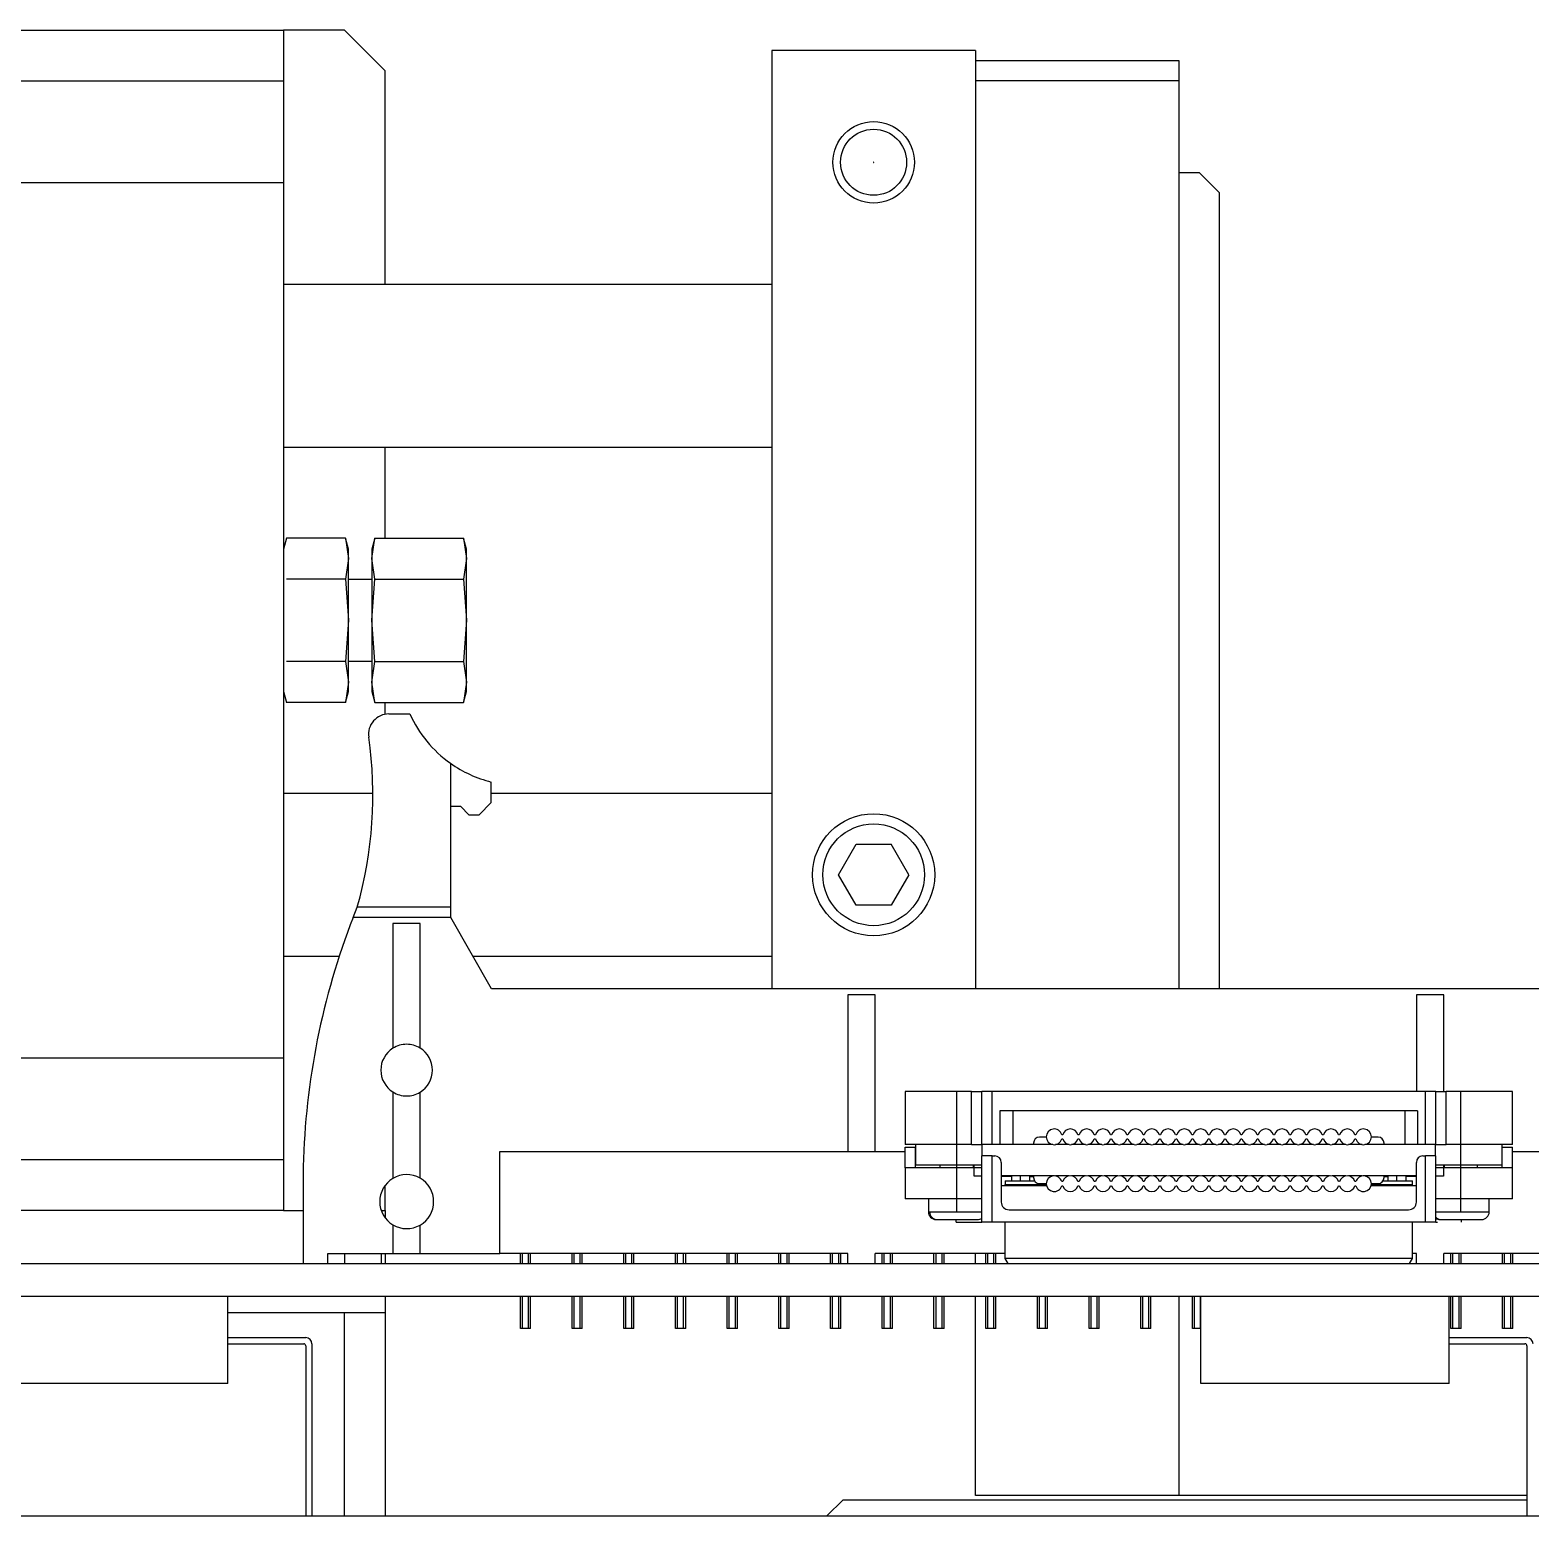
# Model space of a CAD drawing. Extents: x 500 to 100500, y -14500 to 21140.
# Drawn here: x 6824 to 6897.7, y -2943.9 to -2870.9 of the extents above; entities that cross this region are included whole.
import ezdxf

# ---------------------------------------------------------------- set-up
doc = ezdxf.new("R2010")
doc.units = 0
doc.layers.get('0').update_dxf_attribs({"linetype": 'CONTINUOUS'})

# ---------------------------------------------------------------- blocks, each defined once
blk = doc.blocks.new('KJprobe Card F')
at = {"color": 6}
for p, q in [((30413.695, -77306.489, 43.986), (30503.695, -77306.489, 43.986)), ((30506.695, -77306.489, 43.986), (30503.695, -77306.489, 43.986)), ((30503.695, -77306.489, 43.986), (30503.695, -77308.989, 43.986)), ((30508.695, -77308.489, 43.986), (30506.695, -77306.489, 43.986)), ((30527.695, -77307.489, 43.986), (30527.695, -77353.586, 43.986)), ((30537.695, -77307.489, 43.986), (30527.695, -77307.489, 43.986)), ((30537.695, -77307.489, 43.986), (30537.695, -77353.586, 43.986)), ((30537.695, -77307.989, 43.986), (30547.695, -77307.989, 43.986)), ((30547.695, -77307.989, 43.986), (30547.695, -77308.989, 43.986)), ((30508.695, -77318.989, 43.986), (30508.695, -77308.489, 43.986)), ((30413.695, -77308.989, 43.986), (30503.695, -77308.989, 43.986)), ((30503.695, -77308.989, 43.986), (30503.695, -77313.989, 43.986)), ((30547.695, -77308.989, 43.986), (30537.695, -77308.989, 43.986)), ((30537.695, -77308.989, 43.986), (30537.695, -77353.586, 43.986)), ((30547.695, -77308.989, 43.986), (30547.695, -77353.586, 43.986)), ((30503.695, -77313.989, 43.986), (30413.695, -77313.989, 43.986)), ((30503.695, -77313.989, 43.986), (30503.695, -77356.989, 43.986)), ((30547.695, -77313.489, 43.986), (30548.695, -77313.489, 43.986)), ((30549.695, -77314.489, 43.986), (30548.695, -77313.489, 43.986)), ((30549.695, -77353.586, 43.986), (30549.695, -77314.489, 43.986)), ((30527.695, -77318.989, 43.986), (30503.695, -77318.989, 43.986)), ((30503.695, -77326.989, 43.986), (30527.695, -77326.989, 43.986)), ((30508.695, -77331.448, 43.986), (30508.695, -77326.989, 43.986)), ((30503.84, -77331.448, 43.986), (30503.695, -77331.989, 43.986)), ((30506.75, -77331.448, 43.986), (30503.84, -77331.448, 43.986)), ((30506.895, -77331.989, 43.986), (30506.75, -77331.448, 43.986)), ((30506.75, -77331.448, 43.986), (30506.895, -77332.458, 43.986)), ((30508.19, -77331.448, 43.986), (30508.045, -77331.989, 43.986)), ((30508.045, -77332.458, 43.986), (30508.19, -77331.448, 43.986)), ((30508.19, -77331.448, 43.986), (30512.55, -77331.448, 43.986)), ((30512.695, -77331.989, 43.986), (30512.55, -77331.448, 43.986)), ((30512.55, -77331.448, 43.986), (30512.695, -77332.458, 43.986)), ((30506.895, -77332.458, 43.986), (30506.75, -77333.469, 43.986)), ((30506.895, -77332.458, 43.986), (30506.895, -77331.989, 43.986)), ((30506.895, -77335.489, 43.986), (30506.895, -77332.458, 43.986)), ((30508.045, -77331.989, 43.986), (30508.045, -77332.458, 43.986)), ((30508.19, -77333.469, 43.986), (30508.045, -77332.458, 43.986)), ((30508.045, -77332.458, 43.986), (30508.045, -77335.489, 43.986)), ((30512.695, -77332.458, 43.986), (30512.55, -77333.469, 43.986)), ((30512.695, -77332.458, 43.986), (30512.695, -77331.989, 43.986)), ((30512.695, -77335.489, 43.986), (30512.695, -77332.458, 43.986)), ((30506.75, -77333.469, 43.986), (30503.84, -77333.469, 43.986)), ((30506.75, -77333.469, 43.986), (30506.895, -77335.489, 43.986)), ((30508.045, -77333.489, 43.986), (30506.895, -77333.489, 43.986)), ((30508.045, -77335.489, 43.986), (30508.19, -77333.469, 43.986)), ((30508.19, -77333.469, 43.986), (30512.55, -77333.469, 43.986)), ((30512.55, -77333.469, 43.986), (30512.695, -77335.489, 43.986)), ((30506.895, -77335.489, 43.986), (30506.75, -77337.51, 43.986)), ((30506.895, -77338.521, 43.986), (30506.895, -77335.489, 43.986)), ((30508.19, -77337.51, 43.986), (30508.045, -77335.489, 43.986)), ((30508.045, -77335.489, 43.986), (30508.045, -77338.521, 43.986)), ((30512.695, -77335.489, 43.986), (30512.55, -77337.51, 43.986)), ((30512.695, -77338.521, 43.986), (30512.695, -77335.489, 43.986)), ((30506.75, -77337.51, 43.986), (30503.84, -77337.51, 43.986)), ((30506.75, -77337.51, 43.986), (30506.895, -77338.521, 43.986)), ((30506.895, -77337.489, 43.986), (30508.045, -77337.489, 43.986)), ((30508.045, -77338.521, 43.986), (30508.19, -77337.51, 43.986)), ((30508.19, -77337.51, 43.986), (30512.55, -77337.51, 43.986)), ((30512.55, -77337.51, 43.986), (30512.695, -77338.521, 43.986)), ((30503.695, -77338.989, 43.986), (30503.84, -77339.531, 43.986)), ((30506.895, -77338.521, 43.986), (30506.75, -77339.531, 43.986)), ((30506.75, -77339.531, 43.986), (30506.895, -77338.989, 43.986)), ((30506.895, -77338.989, 43.986), (30506.895, -77338.521, 43.986)), ((30508.19, -77339.531, 43.986), (30508.045, -77338.521, 43.986)), ((30508.045, -77338.521, 43.986), (30508.045, -77338.989, 43.986)), ((30508.045, -77338.989, 43.986), (30508.19, -77339.531, 43.986)), ((30512.695, -77338.521, 43.986), (30512.55, -77339.531, 43.986)), ((30512.55, -77339.531, 43.986), (30512.695, -77338.989, 43.986)), ((30512.695, -77338.989, 43.986), (30512.695, -77338.521, 43.986)), ((30506.75, -77339.531, 43.986), (30503.84, -77339.531, 43.986)), ((30508.19, -77339.531, 43.986), (30512.55, -77339.531, 43.986)), ((30508.695, -77340.103, 43.986), (30508.695, -77339.531, 43.986)), ((30508.875, -77340.086, 43.986), (30509.905, -77340.086, 43.986)), ((30511.905, -77342.511, 43.986), (30511.905, -77349.586, 43.986)), ((30513.905, -77344.436, 43.986), (30513.905, -77343.432, 43.986)), ((30508.09, -77343.989, 43.986), (30503.695, -77343.989, 43.986)), ((30527.695, -77343.989, 43.986), (30513.905, -77343.989, 43.986)), ((30512.405, -77344.636, 43.986), (30511.905, -77344.636, 43.986)), ((30512.805, -77345.036, 43.986), (30512.405, -77344.636, 43.986)), ((30512.805, -77345.036, 43.986), (30513.305, -77345.036, 43.986)), ((30513.905, -77344.436, 43.986), (30513.305, -77345.036, 43.986)), ((30530.963, -77347.989, 43.986), (30531.829, -77346.489, 43.986)), ((30531.829, -77346.489, 43.986), (30533.561, -77346.489, 43.986)), ((30534.427, -77347.989, 43.986), (30533.561, -77346.489, 43.986)), ((30531.829, -77349.489, 43.986), (30530.963, -77347.989, 43.986)), ((30534.427, -77347.989, 43.986), (30533.561, -77349.489, 43.986)), ((30533.561, -77349.489, 43.986), (30531.829, -77349.489, 43.986)), ((30507.12, -77350.086, 43.986), (30507.32, -77349.586, 43.986)), ((30511.92, -77350.086, 43.986), (30507.12, -77350.086, 43.986)), ((30511.905, -77349.586, 43.986), (30507.32, -77349.586, 43.986)), ((30511.905, -77349.586, 43.986), (30511.905, -77350.086, 43.986)), ((30513.92, -77353.586, 43.986), (30511.92, -77350.086, 43.986)), ((30509.07, -77350.386, 43.986), (30509.07, -77356.514, 43.986)), ((30510.41, -77350.386, 43.986), (30509.07, -77350.386, 43.986)), ((30510.41, -77356.501, 43.986), (30510.41, -77350.386, 43.986)), ((30503.695, -77351.989, 43.986), (30506.439, -77351.989, 43.986)), ((30513.008, -77351.989, 43.986), (30527.695, -77351.989, 43.986)), ((30578.22, -77353.586, 43.986), (30513.92, -77353.586, 43.986)), ((30531.43, -77353.886, 43.986), (30531.43, -77361.586, 43.986)), ((30532.77, -77353.886, 43.986), (30531.43, -77353.886, 43.986)), ((30532.77, -77361.586, 43.986), (30532.77, -77353.886, 43.986)), ((30559.37, -77353.886, 43.986), (30559.37, -77358.628, 43.986)), ((30560.71, -77353.886, 43.986), (30559.37, -77353.886, 43.986)), ((30560.71, -77358.628, 43.986), (30560.71, -77353.886, 43.986)), ((30413.695, -77356.989, 43.986), (30503.695, -77356.989, 43.986)), ((30503.695, -77356.989, 43.986), (30503.695, -77361.989, 43.986)), ((30509.07, -77358.659, 43.986), (30509.07, -77362.909, 43.986)), ((30510.41, -77362.897, 43.986), (30510.41, -77358.671, 43.986)), ((30534.242, -77358.628, 43.986), (30534.242, -77361.244, 43.986)), ((30536.78, -77358.628, 43.986), (30534.242, -77358.628, 43.986)), ((30536.78, -77361.244, 43.986), (30536.78, -77358.628, 43.986)), ((30537.504, -77358.628, 43.986), (30536.78, -77358.628, 43.986)), ((30537.504, -77361.244, 43.986), (30537.504, -77358.628, 43.986)), ((30537.504, -77358.628, 43.986), (30538.012, -77358.628, 43.986)), ((30538.012, -77361.244, 43.986), (30538.012, -77358.628, 43.986)), ((30538.52, -77358.628, 43.986), (30538.012, -77358.628, 43.986)), ((30538.52, -77361.244, 43.986), (30538.52, -77358.628, 43.986)), ((30559.805, -77358.628, 43.986), (30538.52, -77358.628, 43.986)), ((30559.805, -77361.244, 43.986), (30559.805, -77358.628, 43.986)), ((30560.313, -77358.628, 43.986), (30559.805, -77358.628, 43.986)), ((30560.313, -77361.244, 43.986), (30560.313, -77358.628, 43.986)), ((30560.313, -77358.628, 43.986), (30560.821, -77358.628, 43.986)), ((30560.821, -77361.244, 43.986), (30560.821, -77358.628, 43.986)), ((30561.545, -77358.628, 43.986), (30560.821, -77358.628, 43.986)), ((30561.545, -77361.244, 43.986), (30561.545, -77358.628, 43.986)), ((30564.084, -77358.628, 43.986), (30561.545, -77358.628, 43.986)), ((30564.084, -77361.244, 43.986), (30564.084, -77358.628, 43.986)), ((30538.901, -77359.593, 43.986), (30538.901, -77361.244, 43.986)), ((30559.424, -77359.593, 43.986), (30538.901, -77359.593, 43.986)), ((30539.536, -77359.593, 43.986), (30539.536, -77361.244, 43.986)), ((30558.789, -77359.593, 43.986), (30558.789, -77361.244, 43.986)), ((30559.424, -77359.593, 43.986), (30559.424, -77361.244, 43.986)), ((30536.78, -77361.244, 43.986), (30534.242, -77361.244, 43.986)), ((30534.748, -77361.244, 43.986), (30534.748, -77362.26, 43.986)), ((30537.504, -77361.244, 43.986), (30536.78, -77361.244, 43.986)), ((30536.78, -77362.26, 43.986), (30536.78, -77361.244, 43.986)), ((30537.504, -77361.244, 43.986), (30538.012, -77361.244, 43.986)), ((30538.52, -77361.244, 43.986), (30538.012, -77361.244, 43.986)), ((30538.025, -77361.803, 43.986), (30538.025, -77361.244, 43.986)), ((30538.901, -77361.244, 43.986), (30538.52, -77361.244, 43.986)), ((30541.499, -77361.244, 43.986), (30538.901, -77361.244, 43.986)), ((30540.552, -77361.171, 43.986), (30540.552, -77361.244, 43.986)), ((30541.176, -77360.879, 43.986), (30540.844, -77360.879, 43.986)), ((30542.299, -77361.244, 43.986), (30541.624, -77361.244, 43.986)), ((30541.989, -77360.762, 43.986), (30541.934, -77360.762, 43.986)), ((30541.934, -77360.965, 43.986), (30541.989, -77360.965, 43.986)), ((30543.099, -77361.244, 43.986), (30542.424, -77361.244, 43.986)), ((30542.789, -77360.762, 43.986), (30542.734, -77360.762, 43.986)), ((30542.734, -77360.965, 43.986), (30542.789, -77360.965, 43.986)), ((30543.9, -77361.244, 43.986), (30543.224, -77361.244, 43.986)), ((30543.59, -77360.762, 43.986), (30543.534, -77360.762, 43.986)), ((30543.534, -77360.965, 43.986), (30543.59, -77360.965, 43.986)), ((30544.7, -77361.244, 43.986), (30544.024, -77361.244, 43.986)), ((30544.39, -77360.762, 43.986), (30544.334, -77360.762, 43.986)), ((30544.334, -77360.965, 43.986), (30544.39, -77360.965, 43.986)), ((30545.5, -77361.244, 43.986), (30544.825, -77361.244, 43.986)), ((30545.19, -77360.762, 43.986), (30545.135, -77360.762, 43.986)), ((30545.135, -77360.965, 43.986), (30545.19, -77360.965, 43.986)), ((30546.3, -77361.244, 43.986), (30545.625, -77361.244, 43.986)), ((30545.99, -77360.762, 43.986), (30545.935, -77360.762, 43.986)), ((30545.935, -77360.965, 43.986), (30545.99, -77360.965, 43.986)), ((30547.1, -77361.244, 43.986), (30546.425, -77361.244, 43.986)), ((30546.79, -77360.762, 43.986), (30546.735, -77360.762, 43.986)), ((30546.735, -77360.965, 43.986), (30546.79, -77360.965, 43.986)), ((30547.9, -77361.244, 43.986), (30547.225, -77361.244, 43.986)), ((30547.59, -77360.762, 43.986), (30547.535, -77360.762, 43.986)), ((30547.535, -77360.965, 43.986), (30547.59, -77360.965, 43.986)), ((30548.7, -77361.244, 43.986), (30548.025, -77361.244, 43.986)), ((30548.39, -77360.762, 43.986), (30548.335, -77360.762, 43.986)), ((30548.335, -77360.965, 43.986), (30548.39, -77360.965, 43.986)), ((30549.5, -77361.244, 43.986), (30548.825, -77361.244, 43.986)), ((30549.19, -77360.762, 43.986), (30549.135, -77360.762, 43.986)), ((30549.135, -77360.965, 43.986), (30549.19, -77360.965, 43.986)), ((30550.3, -77361.244, 43.986), (30549.625, -77361.244, 43.986)), ((30549.99, -77360.762, 43.986), (30549.935, -77360.762, 43.986)), ((30549.935, -77360.965, 43.986), (30549.99, -77360.965, 43.986)), ((30551.1, -77361.244, 43.986), (30550.425, -77361.244, 43.986)), ((30550.79, -77360.762, 43.986), (30550.735, -77360.762, 43.986)), ((30550.735, -77360.965, 43.986), (30550.79, -77360.965, 43.986)), ((30551.901, -77361.244, 43.986), (30551.225, -77361.244, 43.986)), ((30551.591, -77360.762, 43.986), (30551.535, -77360.762, 43.986)), ((30551.535, -77360.965, 43.986), (30551.591, -77360.965, 43.986)), ((30552.701, -77361.244, 43.986), (30552.025, -77361.244, 43.986)), ((30552.391, -77360.762, 43.986), (30552.335, -77360.762, 43.986)), ((30552.335, -77360.965, 43.986), (30552.391, -77360.965, 43.986)), ((30553.501, -77361.244, 43.986), (30552.826, -77361.244, 43.986)), ((30553.191, -77360.762, 43.986), (30553.136, -77360.762, 43.986)), ((30553.136, -77360.965, 43.986), (30553.191, -77360.965, 43.986)), ((30554.301, -77361.244, 43.986), (30553.626, -77361.244, 43.986)), ((30553.991, -77360.762, 43.986), (30553.936, -77360.762, 43.986)), ((30553.936, -77360.965, 43.986), (30553.991, -77360.965, 43.986)), ((30555.101, -77361.244, 43.986), (30554.426, -77361.244, 43.986)), ((30554.791, -77360.762, 43.986), (30554.736, -77360.762, 43.986)), ((30554.736, -77360.965, 43.986), (30554.791, -77360.965, 43.986)), ((30555.901, -77361.244, 43.986), (30555.226, -77361.244, 43.986)), ((30555.591, -77360.762, 43.986), (30555.536, -77360.762, 43.986)), ((30555.536, -77360.965, 43.986), (30555.591, -77360.965, 43.986)), ((30556.701, -77361.244, 43.986), (30556.026, -77361.244, 43.986)), ((30556.391, -77360.762, 43.986), (30556.336, -77360.762, 43.986)), ((30556.336, -77360.965, 43.986), (30556.391, -77360.965, 43.986)), ((30559.424, -77361.244, 43.986), (30556.826, -77361.244, 43.986)), ((30557.481, -77360.879, 43.986), (30557.149, -77360.879, 43.986)), ((30557.773, -77361.244, 43.986), (30557.773, -77361.171, 43.986)), ((30559.805, -77361.244, 43.986), (30559.424, -77361.244, 43.986)), ((30560.313, -77361.244, 43.986), (30559.805, -77361.244, 43.986)), ((30560.301, -77361.803, 43.986), (30560.301, -77361.244, 43.986)), ((30560.313, -77361.244, 43.986), (30560.821, -77361.244, 43.986)), ((30561.545, -77361.244, 43.986), (30560.821, -77361.244, 43.986)), ((30564.084, -77361.244, 43.986), (30561.545, -77361.244, 43.986)), ((30561.545, -77362.26, 43.986), (30561.545, -77361.244, 43.986)), ((30563.577, -77362.26, 43.986), (30563.577, -77361.244, 43.986)), ((30503.695, -77361.989, 43.986), (30413.695, -77361.989, 43.986)), ((30503.695, -77361.989, 43.986), (30503.695, -77364.489, 43.986)), ((30514.33, -77366.586, 43.986), (30514.33, -77361.586, 43.986)), ((30514.33, -77361.586, 43.986), (30531.43, -77361.586, 43.986)), ((30531.43, -77361.586, 43.986), (30532.77, -77361.586, 43.986)), ((30532.77, -77361.586, 43.986), (30534.24, -77361.586, 43.986)), ((30534.24, -77362.387, 43.986), (30534.24, -77361.371, 43.986)), ((30534.24, -77361.371, 43.986), (30534.748, -77361.371, 43.986)), ((30534.748, -77362.387, 43.986), (30534.748, -77361.371, 43.986)), ((30538.012, -77365.054, 43.986), (30538.012, -77361.803, 43.986)), ((30538.52, -77361.803, 43.986), (30538.012, -77361.803, 43.986)), ((30538.52, -77365.054, 43.986), (30538.52, -77361.803, 43.986)), ((30538.52, -77361.803, 43.986), (30538.647, -77361.803, 43.986)), ((30559.678, -77361.803, 43.986), (30559.805, -77361.803, 43.986)), ((30559.805, -77365.054, 43.986), (30559.805, -77361.803, 43.986)), ((30560.313, -77361.803, 43.986), (30559.805, -77361.803, 43.986)), ((30560.313, -77365.054, 43.986), (30560.313, -77361.803, 43.986)), ((30563.577, -77362.387, 43.986), (30563.577, -77361.371, 43.986)), ((30563.577, -77361.371, 43.986), (30564.085, -77361.371, 43.986)), ((30564.085, -77362.387, 43.986), (30564.085, -77361.371, 43.986)), ((30564.085, -77361.586, 43.986), (30577.81, -77361.586, 43.986)), ((30504.67, -77362.326, 43.986), (30504.67, -77367.086, 43.986)), ((30534.24, -77362.387, 43.986), (30534.24, -77363.911, 43.986)), ((30536.78, -77362.387, 43.986), (30534.24, -77362.387, 43.986)), ((30536.78, -77362.26, 43.986), (30534.748, -77362.26, 43.986)), ((30535.955, -77362.26, 43.986), (30535.955, -77362.387, 43.986)), ((30538.012, -77362.26, 43.986), (30536.78, -77362.26, 43.986)), ((30536.78, -77362.387, 43.986), (30536.78, -77362.26, 43.986)), ((30536.78, -77363.911, 43.986), (30536.78, -77362.387, 43.986)), ((30537.631, -77362.387, 43.986), (30536.78, -77362.387, 43.986)), ((30537.606, -77362.387, 43.986), (30537.606, -77362.26, 43.986)), ((30537.631, -77362.387, 43.986), (30537.631, -77362.26, 43.986)), ((30537.631, -77362.794, 43.986), (30537.631, -77362.387, 43.986)), ((30538.012, -77362.387, 43.986), (30537.631, -77362.387, 43.986)), ((30538.965, -77362.121, 43.986), (30538.965, -77364.064, 43.986)), ((30541.499, -77362.784, 43.986), (30538.965, -77362.784, 43.986)), ((30539.473, -77362.784, 43.986), (30539.473, -77363.022, 43.986)), ((30539.917, -77363.022, 43.986), (30539.917, -77362.784, 43.986)), ((30540.362, -77363.022, 43.986), (30540.362, -77362.784, 43.986)), ((30540.552, -77362.784, 43.986), (30540.552, -77362.865, 43.986)), ((30542.299, -77362.784, 43.986), (30541.624, -77362.784, 43.986)), ((30543.099, -77362.784, 43.986), (30542.424, -77362.784, 43.986)), ((30543.9, -77362.784, 43.986), (30543.224, -77362.784, 43.986)), ((30544.7, -77362.784, 43.986), (30544.024, -77362.784, 43.986)), ((30545.5, -77362.784, 43.986), (30544.825, -77362.784, 43.986)), ((30546.3, -77362.784, 43.986), (30545.625, -77362.784, 43.986)), ((30547.1, -77362.784, 43.986), (30546.425, -77362.784, 43.986)), ((30547.9, -77362.784, 43.986), (30547.225, -77362.784, 43.986)), ((30548.7, -77362.784, 43.986), (30548.025, -77362.784, 43.986)), ((30549.5, -77362.784, 43.986), (30548.825, -77362.784, 43.986)), ((30550.3, -77362.784, 43.986), (30549.625, -77362.784, 43.986)), ((30551.1, -77362.784, 43.986), (30550.425, -77362.784, 43.986)), ((30551.901, -77362.784, 43.986), (30551.225, -77362.784, 43.986)), ((30552.701, -77362.784, 43.986), (30552.025, -77362.784, 43.986)), ((30553.501, -77362.784, 43.986), (30552.826, -77362.784, 43.986)), ((30554.301, -77362.784, 43.986), (30553.626, -77362.784, 43.986)), ((30555.101, -77362.784, 43.986), (30554.426, -77362.784, 43.986)), ((30555.901, -77362.784, 43.986), (30555.226, -77362.784, 43.986)), ((30556.701, -77362.784, 43.986), (30556.026, -77362.784, 43.986)), ((30559.361, -77362.784, 43.986), (30556.826, -77362.784, 43.986)), ((30557.773, -77362.865, 43.986), (30557.773, -77362.784, 43.986)), ((30557.964, -77362.784, 43.986), (30557.964, -77363.022, 43.986)), ((30558.408, -77363.022, 43.986), (30558.408, -77362.784, 43.986)), ((30558.853, -77363.022, 43.986), (30558.853, -77362.784, 43.986)), ((30559.361, -77364.064, 43.986), (30559.361, -77362.121, 43.986)), ((30561.545, -77362.26, 43.986), (30560.313, -77362.26, 43.986)), ((30560.694, -77362.387, 43.986), (30560.313, -77362.387, 43.986)), ((30560.694, -77362.26, 43.986), (30560.694, -77362.387, 43.986)), ((30560.694, -77362.387, 43.986), (30560.694, -77362.794, 43.986)), ((30561.545, -77362.387, 43.986), (30560.694, -77362.387, 43.986)), ((30560.72, -77362.26, 43.986), (30560.72, -77362.387, 43.986)), ((30563.577, -77362.26, 43.986), (30561.545, -77362.26, 43.986)), ((30561.545, -77362.387, 43.986), (30561.545, -77362.26, 43.986)), ((30561.545, -77363.911, 43.986), (30561.545, -77362.387, 43.986)), ((30564.085, -77362.387, 43.986), (30561.545, -77362.387, 43.986)), ((30562.371, -77362.387, 43.986), (30562.371, -77362.26, 43.986)), ((30564.085, -77363.911, 43.986), (30564.085, -77362.387, 43.986)), ((30508.695, -77364.489, 43.986), (30508.695, -77363.245, 43.986)), ((30538.012, -77362.794, 43.986), (30537.631, -77362.794, 43.986)), ((30538.965, -77362.794, 43.986), (30539.473, -77362.794, 43.986)), ((30538.965, -77363.251, 43.986), (30541.185, -77363.251, 43.986)), ((30539.155, -77363.022, 43.986), (30540.598, -77363.022, 43.986)), ((30539.155, -77363.022, 43.986), (30539.155, -77363.2, 43.986)), ((30539.155, -77363.251, 43.986), (30539.155, -77363.2, 43.986)), ((30539.155, -77363.2, 43.986), (30541.177, -77363.2, 43.986)), ((30540.362, -77362.794, 43.986), (30540.552, -77362.794, 43.986)), ((30540.362, -77362.819, 43.986), (30540.552, -77362.819, 43.986)), ((30540.844, -77363.157, 43.986), (30541.176, -77363.157, 43.986)), ((30541.989, -77363.063, 43.986), (30541.934, -77363.063, 43.986)), ((30541.934, -77363.266, 43.986), (30541.989, -77363.266, 43.986)), ((30542.789, -77363.063, 43.986), (30542.734, -77363.063, 43.986)), ((30542.734, -77363.266, 43.986), (30542.789, -77363.266, 43.986)), ((30543.59, -77363.063, 43.986), (30543.534, -77363.063, 43.986)), ((30543.534, -77363.266, 43.986), (30543.59, -77363.266, 43.986)), ((30544.39, -77363.063, 43.986), (30544.334, -77363.063, 43.986)), ((30544.334, -77363.266, 43.986), (30544.39, -77363.266, 43.986)), ((30545.19, -77363.063, 43.986), (30545.135, -77363.063, 43.986)), ((30545.135, -77363.266, 43.986), (30545.19, -77363.266, 43.986)), ((30545.99, -77363.063, 43.986), (30545.935, -77363.063, 43.986)), ((30545.935, -77363.266, 43.986), (30545.99, -77363.266, 43.986)), ((30546.79, -77363.063, 43.986), (30546.735, -77363.063, 43.986)), ((30546.735, -77363.266, 43.986), (30546.79, -77363.266, 43.986)), ((30547.59, -77363.063, 43.986), (30547.535, -77363.063, 43.986)), ((30547.535, -77363.266, 43.986), (30547.59, -77363.266, 43.986)), ((30548.39, -77363.063, 43.986), (30548.335, -77363.063, 43.986)), ((30548.335, -77363.266, 43.986), (30548.39, -77363.266, 43.986)), ((30549.19, -77363.063, 43.986), (30549.135, -77363.063, 43.986)), ((30549.135, -77363.266, 43.986), (30549.19, -77363.266, 43.986)), ((30549.99, -77363.063, 43.986), (30549.935, -77363.063, 43.986)), ((30549.935, -77363.266, 43.986), (30549.99, -77363.266, 43.986)), ((30550.79, -77363.063, 43.986), (30550.735, -77363.063, 43.986)), ((30550.735, -77363.266, 43.986), (30550.79, -77363.266, 43.986)), ((30551.591, -77363.063, 43.986), (30551.535, -77363.063, 43.986)), ((30551.535, -77363.266, 43.986), (30551.591, -77363.266, 43.986)), ((30552.391, -77363.063, 43.986), (30552.335, -77363.063, 43.986)), ((30552.335, -77363.266, 43.986), (30552.391, -77363.266, 43.986)), ((30553.191, -77363.063, 43.986), (30553.136, -77363.063, 43.986)), ((30553.136, -77363.266, 43.986), (30553.191, -77363.266, 43.986)), ((30553.991, -77363.063, 43.986), (30553.936, -77363.063, 43.986)), ((30553.936, -77363.266, 43.986), (30553.991, -77363.266, 43.986)), ((30554.791, -77363.063, 43.986), (30554.736, -77363.063, 43.986)), ((30554.736, -77363.266, 43.986), (30554.791, -77363.266, 43.986)), ((30555.591, -77363.063, 43.986), (30555.536, -77363.063, 43.986)), ((30555.536, -77363.266, 43.986), (30555.591, -77363.266, 43.986)), ((30556.391, -77363.063, 43.986), (30556.336, -77363.063, 43.986)), ((30556.336, -77363.266, 43.986), (30556.391, -77363.266, 43.986)), ((30557.14, -77363.251, 43.986), (30559.361, -77363.251, 43.986)), ((30557.148, -77363.2, 43.986), (30559.17, -77363.2, 43.986)), ((30557.15, -77363.157, 43.986), (30557.481, -77363.157, 43.986)), ((30557.727, -77363.022, 43.986), (30559.17, -77363.022, 43.986)), ((30557.773, -77362.794, 43.986), (30557.964, -77362.794, 43.986)), ((30557.773, -77362.819, 43.986), (30557.964, -77362.819, 43.986)), ((30558.853, -77362.794, 43.986), (30559.361, -77362.794, 43.986)), ((30559.17, -77363.2, 43.986), (30559.17, -77363.022, 43.986)), ((30559.17, -77363.251, 43.986), (30559.17, -77363.2, 43.986)), ((30560.694, -77362.794, 43.986), (30560.313, -77362.794, 43.986)), ((30536.78, -77363.911, 43.986), (30534.24, -77363.911, 43.986)), ((30535.383, -77363.911, 43.986), (30535.383, -77364.546, 43.986)), ((30538.012, -77363.911, 43.986), (30536.78, -77363.911, 43.986)), ((30536.78, -77364.546, 43.986), (30536.78, -77363.911, 43.986)), ((30561.545, -77363.911, 43.986), (30560.313, -77363.911, 43.986)), ((30564.085, -77363.911, 43.986), (30561.545, -77363.911, 43.986)), ((30561.545, -77364.546, 43.986), (30561.545, -77363.911, 43.986)), ((30562.942, -77364.546, 43.986), (30562.942, -77363.911, 43.986)), ((30503.695, -77364.489, 43.986), (30413.695, -77364.489, 43.986)), ((30503.695, -77364.489, 43.986), (30504.67, -77364.489, 43.986)), ((30508.502, -77364.489, 43.986), (30508.695, -77364.489, 43.986)), ((30508.695, -77364.489, 43.986), (30508.695, -77364.848, 43.986)), ((30535.383, -77364.546, 43.986), (30535.452, -77364.546, 43.986)), ((30535.452, -77364.546, 43.986), (30536.78, -77364.546, 43.986)), ((30536.742, -77365.054, 43.986), (30536.742, -77364.927, 43.986)), ((30536.78, -77364.546, 43.986), (30538.012, -77364.546, 43.986)), ((30536.954, -77364.927, 43.986), (30537.796, -77364.927, 43.986)), ((30539.346, -77364.445, 43.986), (30558.98, -77364.445, 43.986)), ((30560.313, -77364.546, 43.986), (30561.545, -77364.546, 43.986)), ((30561.545, -77364.546, 43.986), (30562.942, -77364.546, 43.986)), ((30561.583, -77365.054, 43.986), (30561.583, -77364.927, 43.986)), ((30561.719, -77364.927, 43.986), (30562.561, -77364.927, 43.986)), ((30509.07, -77365.184, 43.986), (30509.07, -77366.586, 43.986)), ((30510.41, -77366.586, 43.986), (30510.41, -77365.195, 43.986)), ((30536.742, -77365.054, 43.986), (30538.012, -77365.054, 43.986)), ((30538.52, -77365.054, 43.986), (30538.012, -77365.054, 43.986)), ((30559.805, -77365.054, 43.986), (30538.52, -77365.054, 43.986)), ((30539.155, -77366.832, 43.986), (30539.155, -77365.054, 43.986)), ((30559.17, -77366.832, 43.986), (30559.17, -77365.054, 43.986)), ((30560.313, -77365.054, 43.986), (30559.805, -77365.054, 43.986)), ((30560.313, -77365.054, 43.986), (30560.406, -77365.054, 43.986)), ((30483.57, -77367.086, 43.986), (30603.695, -77367.086, 43.986)), ((30505.87, -77367.086, 43.986), (30505.87, -77366.586, 43.986)), ((30505.87, -77366.586, 43.986), (30509.07, -77366.586, 43.986)), ((30506.72, -77367.086, 43.986), (30506.72, -77366.586, 43.986)), ((30508.52, -77367.086, 43.986), (30508.52, -77366.586, 43.986)), ((30508.695, -77366.586, 43.986), (30508.695, -77367.086, 43.986)), ((30509.07, -77366.586, 43.986), (30510.41, -77366.586, 43.986)), ((30510.41, -77366.586, 43.986), (30514.33, -77366.586, 43.986)), ((30531.43, -77366.586, 43.986), (30514.33, -77366.586, 43.986)), ((30515.34, -77367.086, 43.986), (30515.34, -77366.586, 43.986)), ((30515.44, -77367.086, 43.986), (30515.44, -77366.586, 43.986)), ((30515.74, -77367.086, 43.986), (30515.74, -77366.586, 43.986)), ((30515.84, -77367.086, 43.986), (30515.84, -77366.586, 43.986)), ((30517.88, -77367.086, 43.986), (30517.88, -77366.586, 43.986)), ((30517.98, -77367.086, 43.986), (30517.98, -77366.586, 43.986)), ((30518.28, -77367.086, 43.986), (30518.28, -77366.586, 43.986)), ((30518.38, -77367.086, 43.986), (30518.38, -77366.586, 43.986)), ((30520.42, -77367.086, 43.986), (30520.42, -77366.586, 43.986)), ((30520.52, -77367.086, 43.986), (30520.52, -77366.586, 43.986)), ((30520.82, -77367.086, 43.986), (30520.82, -77366.586, 43.986)), ((30520.92, -77367.086, 43.986), (30520.92, -77366.586, 43.986)), ((30522.96, -77367.086, 43.986), (30522.96, -77366.586, 43.986)), ((30523.06, -77367.086, 43.986), (30523.06, -77366.586, 43.986)), ((30523.36, -77367.086, 43.986), (30523.36, -77366.586, 43.986)), ((30523.46, -77367.086, 43.986), (30523.46, -77366.586, 43.986)), ((30525.5, -77367.086, 43.986), (30525.5, -77366.586, 43.986)), ((30525.6, -77367.086, 43.986), (30525.6, -77366.586, 43.986)), ((30525.9, -77367.086, 43.986), (30525.9, -77366.586, 43.986)), ((30526, -77367.086, 43.986), (30526, -77366.586, 43.986)), ((30528.04, -77367.086, 43.986), (30528.04, -77366.586, 43.986)), ((30528.14, -77367.086, 43.986), (30528.14, -77366.586, 43.986)), ((30528.44, -77367.086, 43.986), (30528.44, -77366.586, 43.986)), ((30528.54, -77367.086, 43.986), (30528.54, -77366.586, 43.986)), ((30530.58, -77367.086, 43.986), (30530.58, -77366.586, 43.986)), ((30530.68, -77367.086, 43.986), (30530.68, -77366.586, 43.986)), ((30530.98, -77367.086, 43.986), (30530.98, -77366.586, 43.986)), ((30531.08, -77367.086, 43.986), (30531.08, -77366.586, 43.986)), ((30531.43, -77367.086, 43.986), (30531.43, -77366.586, 43.986)), ((30539.155, -77366.586, 43.986), (30532.77, -77366.586, 43.986)), ((30532.77, -77367.086, 43.986), (30532.77, -77366.586, 43.986)), ((30533.12, -77367.086, 43.986), (30533.12, -77366.586, 43.986)), ((30533.22, -77367.086, 43.986), (30533.22, -77366.586, 43.986)), ((30533.52, -77367.086, 43.986), (30533.52, -77366.586, 43.986)), ((30533.62, -77367.086, 43.986), (30533.62, -77366.586, 43.986)), ((30535.66, -77367.086, 43.986), (30535.66, -77366.586, 43.986)), ((30535.76, -77367.086, 43.986), (30535.76, -77366.586, 43.986)), ((30536.06, -77367.086, 43.986), (30536.06, -77366.586, 43.986)), ((30536.16, -77367.086, 43.986), (30536.16, -77366.586, 43.986)), ((30537.695, -77367.086, 43.986), (30537.695, -77366.586, 43.986)), ((30538.2, -77367.086, 43.986), (30538.2, -77366.586, 43.986)), ((30538.3, -77367.086, 43.986), (30538.3, -77366.586, 43.986)), ((30538.6, -77367.086, 43.986), (30538.6, -77366.586, 43.986)), ((30538.7, -77367.086, 43.986), (30538.7, -77366.586, 43.986)), ((30559.17, -77366.832, 43.986), (30539.155, -77366.832, 43.986)), ((30539.307, -77367.086, 43.986), (30539.155, -77366.832, 43.986)), ((30559.018, -77367.086, 43.986), (30559.17, -77366.832, 43.986)), ((30559.02, -77367.086, 43.986), (30559.02, -77367.082, 43.986)), ((30559.37, -77366.586, 43.986), (30559.17, -77366.586, 43.986)), ((30559.37, -77367.086, 43.986), (30559.37, -77366.586, 43.986)), ((30560.71, -77367.086, 43.986), (30560.71, -77366.586, 43.986)), ((30577.81, -77366.586, 43.986), (30560.71, -77366.586, 43.986)), ((30561.06, -77367.086, 43.986), (30561.06, -77366.586, 43.986)), ((30561.16, -77367.086, 43.986), (30561.16, -77366.586, 43.986)), ((30561.46, -77367.086, 43.986), (30561.46, -77366.586, 43.986)), ((30561.56, -77367.086, 43.986), (30561.56, -77366.586, 43.986)), ((30563.6, -77367.086, 43.986), (30563.6, -77366.586, 43.986)), ((30563.7, -77367.086, 43.986), (30563.7, -77366.586, 43.986)), ((30564, -77367.086, 43.986), (30564, -77366.586, 43.986)), ((30564.1, -77367.086, 43.986), (30564.1, -77366.586, 43.986)), ((30483.57, -77368.686, 43.986), (30603.695, -77368.686, 43.986)), ((30500.97, -77372.986, 43.986), (30500.97, -77368.686, 43.986)), ((30508.695, -77368.686, 43.986), (30508.695, -77369.489, 43.986)), ((30515.34, -77370.286, 43.986), (30515.34, -77368.686, 43.986)), ((30515.44, -77370.286, 43.986), (30515.44, -77368.686, 43.986)), ((30515.74, -77370.286, 43.986), (30515.74, -77368.686, 43.986)), ((30515.84, -77370.286, 43.986), (30515.84, -77368.686, 43.986)), ((30517.88, -77370.286, 43.986), (30517.88, -77368.686, 43.986)), ((30517.98, -77370.286, 43.986), (30517.98, -77368.686, 43.986)), ((30518.28, -77370.286, 43.986), (30518.28, -77368.686, 43.986)), ((30518.38, -77370.286, 43.986), (30518.38, -77368.686, 43.986)), ((30520.42, -77370.286, 43.986), (30520.42, -77368.686, 43.986)), ((30520.52, -77370.286, 43.986), (30520.52, -77368.686, 43.986)), ((30520.82, -77370.286, 43.986), (30520.82, -77368.686, 43.986)), ((30520.92, -77370.286, 43.986), (30520.92, -77368.686, 43.986)), ((30522.96, -77370.286, 43.986), (30522.96, -77368.686, 43.986)), ((30523.06, -77370.286, 43.986), (30523.06, -77368.686, 43.986)), ((30523.36, -77370.286, 43.986), (30523.36, -77368.686, 43.986)), ((30523.46, -77370.286, 43.986), (30523.46, -77368.686, 43.986)), ((30525.5, -77370.286, 43.986), (30525.5, -77368.686, 43.986)), ((30525.6, -77370.286, 43.986), (30525.6, -77368.686, 43.986)), ((30525.9, -77370.286, 43.986), (30525.9, -77368.686, 43.986)), ((30526, -77370.286, 43.986), (30526, -77368.686, 43.986)), ((30528.04, -77370.286, 43.986), (30528.04, -77368.686, 43.986)), ((30528.14, -77370.286, 43.986), (30528.14, -77368.686, 43.986)), ((30528.44, -77370.286, 43.986), (30528.44, -77368.686, 43.986)), ((30528.54, -77370.286, 43.986), (30528.54, -77368.686, 43.986)), ((30530.58, -77370.286, 43.986), (30530.58, -77368.686, 43.986)), ((30530.68, -77370.286, 43.986), (30530.68, -77368.686, 43.986)), ((30530.98, -77370.286, 43.986), (30530.98, -77368.686, 43.986)), ((30531.08, -77370.286, 43.986), (30531.08, -77368.686, 43.986)), ((30533.12, -77370.286, 43.986), (30533.12, -77368.686, 43.986)), ((30533.22, -77370.286, 43.986), (30533.22, -77368.686, 43.986)), ((30533.52, -77370.286, 43.986), (30533.52, -77368.686, 43.986)), ((30533.62, -77370.286, 43.986), (30533.62, -77368.686, 43.986)), ((30535.66, -77370.286, 43.986), (30535.66, -77368.686, 43.986)), ((30535.76, -77370.286, 43.986), (30535.76, -77368.686, 43.986)), ((30536.06, -77370.286, 43.986), (30536.06, -77368.686, 43.986)), ((30536.16, -77370.286, 43.986), (30536.16, -77368.686, 43.986)), ((30537.695, -77378.489, 43.986), (30537.695, -77368.686, 43.986)), ((30538.2, -77370.286, 43.986), (30538.2, -77368.686, 43.986)), ((30538.3, -77370.286, 43.986), (30538.3, -77368.686, 43.986)), ((30538.6, -77370.286, 43.986), (30538.6, -77368.686, 43.986)), ((30538.7, -77370.286, 43.986), (30538.7, -77368.686, 43.986)), ((30540.74, -77370.286, 43.986), (30540.74, -77368.686, 43.986)), ((30540.84, -77370.286, 43.986), (30540.84, -77368.686, 43.986)), ((30541.14, -77370.286, 43.986), (30541.14, -77368.686, 43.986)), ((30541.24, -77370.286, 43.986), (30541.24, -77368.686, 43.986)), ((30543.28, -77370.286, 43.986), (30543.28, -77368.686, 43.986)), ((30543.38, -77370.286, 43.986), (30543.38, -77368.686, 43.986)), ((30543.68, -77370.286, 43.986), (30543.68, -77368.686, 43.986)), ((30543.78, -77370.286, 43.986), (30543.78, -77368.686, 43.986)), ((30545.82, -77370.286, 43.986), (30545.82, -77368.686, 43.986)), ((30545.92, -77370.286, 43.986), (30545.92, -77368.686, 43.986)), ((30546.22, -77370.286, 43.986), (30546.22, -77368.686, 43.986)), ((30546.32, -77370.286, 43.986), (30546.32, -77368.686, 43.986)), ((30547.695, -77368.686, 43.986), (30547.695, -77378.489, 43.986)), ((30548.36, -77370.286, 43.986), (30548.36, -77368.686, 43.986)), ((30548.46, -77370.286, 43.986), (30548.46, -77368.686, 43.986)), ((30548.76, -77370.286, 43.986), (30548.76, -77368.686, 43.986)), ((30548.77, -77372.986, 43.986), (30548.77, -77368.686, 43.986)), ((30560.97, -77372.986, 43.986), (30560.97, -77368.686, 43.986)), ((30561.06, -77370.286, 43.986), (30561.06, -77368.686, 43.986)), ((30561.16, -77370.286, 43.986), (30561.16, -77368.686, 43.986)), ((30561.46, -77370.286, 43.986), (30561.46, -77368.686, 43.986)), ((30561.56, -77370.286, 43.986), (30561.56, -77368.686, 43.986)), ((30563.6, -77370.286, 43.986), (30563.6, -77368.686, 43.986)), ((30563.7, -77370.286, 43.986), (30563.7, -77368.686, 43.986)), ((30564, -77370.286, 43.986), (30564, -77368.686, 43.986)), ((30564.1, -77370.286, 43.986), (30564.1, -77368.686, 43.986)), ((30500.97, -77369.489, 43.986), (30506.695, -77369.489, 43.986)), ((30506.695, -77379.489, 43.986), (30506.695, -77369.489, 43.986)), ((30506.695, -77369.489, 43.986), (30508.695, -77369.489, 43.986)), ((30508.695, -77369.489, 43.986), (30508.695, -77379.489, 43.986)), ((30500.97, -77370.728, 43.986), (30504.795, -77370.728, 43.986)), ((30515.44, -77370.286, 43.986), (30515.34, -77370.286, 43.986)), ((30515.74, -77370.286, 43.986), (30515.44, -77370.286, 43.986)), ((30515.84, -77370.286, 43.986), (30515.74, -77370.286, 43.986)), ((30517.98, -77370.286, 43.986), (30517.88, -77370.286, 43.986)), ((30518.28, -77370.286, 43.986), (30517.98, -77370.286, 43.986)), ((30518.38, -77370.286, 43.986), (30518.28, -77370.286, 43.986)), ((30520.52, -77370.286, 43.986), (30520.42, -77370.286, 43.986)), ((30520.82, -77370.286, 43.986), (30520.52, -77370.286, 43.986)), ((30520.92, -77370.286, 43.986), (30520.82, -77370.286, 43.986)), ((30523.06, -77370.286, 43.986), (30522.96, -77370.286, 43.986)), ((30523.36, -77370.286, 43.986), (30523.06, -77370.286, 43.986)), ((30523.46, -77370.286, 43.986), (30523.36, -77370.286, 43.986)), ((30525.6, -77370.286, 43.986), (30525.5, -77370.286, 43.986)), ((30525.9, -77370.286, 43.986), (30525.6, -77370.286, 43.986)), ((30526, -77370.286, 43.986), (30525.9, -77370.286, 43.986)), ((30528.14, -77370.286, 43.986), (30528.04, -77370.286, 43.986)), ((30528.44, -77370.286, 43.986), (30528.14, -77370.286, 43.986)), ((30528.54, -77370.286, 43.986), (30528.44, -77370.286, 43.986)), ((30530.68, -77370.286, 43.986), (30530.58, -77370.286, 43.986)), ((30530.98, -77370.286, 43.986), (30530.68, -77370.286, 43.986)), ((30531.08, -77370.286, 43.986), (30530.98, -77370.286, 43.986)), ((30533.22, -77370.286, 43.986), (30533.12, -77370.286, 43.986)), ((30533.52, -77370.286, 43.986), (30533.22, -77370.286, 43.986)), ((30533.62, -77370.286, 43.986), (30533.52, -77370.286, 43.986)), ((30535.76, -77370.286, 43.986), (30535.66, -77370.286, 43.986)), ((30536.06, -77370.286, 43.986), (30535.76, -77370.286, 43.986)), ((30536.16, -77370.286, 43.986), (30536.06, -77370.286, 43.986)), ((30538.3, -77370.286, 43.986), (30538.2, -77370.286, 43.986)), ((30538.6, -77370.286, 43.986), (30538.3, -77370.286, 43.986)), ((30538.7, -77370.286, 43.986), (30538.6, -77370.286, 43.986)), ((30540.84, -77370.286, 43.986), (30540.74, -77370.286, 43.986)), ((30541.14, -77370.286, 43.986), (30540.84, -77370.286, 43.986)), ((30541.24, -77370.286, 43.986), (30541.14, -77370.286, 43.986)), ((30543.38, -77370.286, 43.986), (30543.28, -77370.286, 43.986)), ((30543.68, -77370.286, 43.986), (30543.38, -77370.286, 43.986)), ((30543.78, -77370.286, 43.986), (30543.68, -77370.286, 43.986)), ((30545.92, -77370.286, 43.986), (30545.82, -77370.286, 43.986)), ((30546.22, -77370.286, 43.986), (30545.92, -77370.286, 43.986)), ((30546.32, -77370.286, 43.986), (30546.22, -77370.286, 43.986)), ((30548.46, -77370.286, 43.986), (30548.36, -77370.286, 43.986)), ((30548.76, -77370.286, 43.986), (30548.46, -77370.286, 43.986)), ((30548.77, -77370.286, 43.986), (30548.76, -77370.286, 43.986)), ((30560.97, -77370.728, 43.986), (30564.795, -77370.728, 43.986)), ((30561.16, -77370.286, 43.986), (30561.06, -77370.286, 43.986)), ((30561.46, -77370.286, 43.986), (30561.16, -77370.286, 43.986)), ((30561.56, -77370.286, 43.986), (30561.46, -77370.286, 43.986)), ((30563.7, -77370.286, 43.986), (30563.6, -77370.286, 43.986)), ((30564, -77370.286, 43.986), (30563.7, -77370.286, 43.986)), ((30564.1, -77370.286, 43.986), (30564, -77370.286, 43.986)), ((30500.97, -77371.028, 43.986), (30504.695, -77371.028, 43.986)), ((30504.795, -77371.128, 43.986), (30504.795, -77379.489, 43.986)), ((30505.095, -77371.028, 43.986), (30505.095, -77379.489, 43.986)), ((30560.97, -77371.028, 43.986), (30564.695, -77371.028, 43.986)), ((30564.795, -77371.128, 43.986), (30564.795, -77379.489, 43.986)), ((30500.97, -77372.986, 43.986), (30488.77, -77372.986, 43.986)), ((30560.97, -77372.986, 43.986), (30548.77, -77372.986, 43.986)), ((30531.195, -77378.689, 43.986), (30530.395, -77379.489, 43.986)), ((30531.195, -77378.689, 43.986), (30564.795, -77378.689, 43.986)), ((30547.695, -77378.489, 43.986), (30537.695, -77378.489, 43.986)), ((30564.795, -77378.489, 43.986), (30547.695, -77378.489, 43.986)), ((30486.695, -77379.489, 43.986), (30603.695, -77379.489, 43.986))]:
    blk.add_line(p, q, dxfattribs=at)
for centre, radius in [((30532.695, -77312.989, 43.986), 2), ((30532.695, -77312.989, 43.986), 1.621), ((30532.695, -77347.989, 43.986), 3), ((30532.695, -77347.989, 43.986), 2.5)]:
    blk.add_circle(centre, radius, dxfattribs=at)
for centre, radius, start, end in [((30508.875, -77341.086, 43.986), 1, 90, 188.21321), ((30515.372, -77337.614, 43.986), 6, 204.33053, 234.7005), ((30488.091, -77344.086, 43.986), 20, 344.03799, 8.21321), ((30515.372, -77337.614, 43.986), 6, 234.7005, 255.8467), ((30540.66, -77363.165, 43.986), 36, 158.69713, 178.665), ((30509.75, -77357.586, 43.986), 1.27, 122.37329, 237.62671), ((30509.75, -77357.586, 43.986), 1.27, 90, 122.37329), ((30509.75, -77357.586, 43.986), 1.27, 58.68887, 90), ((30509.75, -77357.586, 43.986), 1.27, 301.31113, 58.68887), ((30509.75, -77357.586, 43.986), 1.27, 237.62671, 270), ((30509.75, -77357.586, 43.986), 1.27, 270, 301.31113), ((30541.562, -77360.863, 43.986), 0.386, 15.25752, 344.74248), ((30542.362, -77360.863, 43.986), 0.386, 15.25752, 164.74248), ((30543.162, -77360.863, 43.986), 0.386, 15.25752, 164.74248), ((30543.962, -77360.863, 43.986), 0.386, 15.25752, 164.74248), ((30544.762, -77360.863, 43.986), 0.386, 15.25752, 164.74248), ((30545.562, -77360.863, 43.986), 0.386, 15.25752, 164.74248), ((30546.362, -77360.863, 43.986), 0.386, 15.25752, 164.74248), ((30547.162, -77360.863, 43.986), 0.386, 15.25752, 164.74248), ((30547.963, -77360.863, 43.986), 0.386, 15.25752, 164.74248), ((30548.763, -77360.863, 43.986), 0.386, 15.25752, 164.74248), ((30549.563, -77360.863, 43.986), 0.386, 15.25752, 164.74248), ((30550.363, -77360.863, 43.986), 0.386, 15.25752, 164.74248), ((30551.163, -77360.863, 43.986), 0.386, 15.25752, 164.74248), ((30551.963, -77360.863, 43.986), 0.386, 15.25752, 164.74248), ((30552.763, -77360.863, 43.986), 0.386, 15.25752, 164.74248), ((30553.563, -77360.863, 43.986), 0.386, 15.25752, 164.74248), ((30554.363, -77360.863, 43.986), 0.386, 15.25752, 164.74248), ((30555.163, -77360.863, 43.986), 0.386, 15.25752, 164.74248), ((30555.964, -77360.863, 43.986), 0.386, 15.25752, 164.74248), ((30556.764, -77360.863, 43.986), 0.386, 195.25752, 164.74248), ((30540.844, -77361.171, 43.986), 0.292, 90, 180), ((30542.362, -77360.863, 43.986), 0.386, 195.25752, 344.74248), ((30543.162, -77360.863, 43.986), 0.386, 195.25752, 344.74248), ((30543.962, -77360.863, 43.986), 0.386, 195.25752, 344.74248), ((30544.762, -77360.863, 43.986), 0.386, 195.25752, 344.74248), ((30545.562, -77360.863, 43.986), 0.386, 195.25752, 344.74248), ((30546.362, -77360.863, 43.986), 0.386, 195.25752, 344.74248), ((30547.162, -77360.863, 43.986), 0.386, 195.25752, 344.74248), ((30547.963, -77360.863, 43.986), 0.386, 195.25752, 344.74248), ((30548.763, -77360.863, 43.986), 0.386, 195.25752, 344.74248), ((30549.563, -77360.863, 43.986), 0.386, 195.25752, 344.74248), ((30550.363, -77360.863, 43.986), 0.386, 195.25752, 344.74248), ((30551.163, -77360.863, 43.986), 0.386, 195.25752, 344.74248), ((30551.963, -77360.863, 43.986), 0.386, 195.25752, 344.74248), ((30552.763, -77360.863, 43.986), 0.386, 195.25752, 344.74248), ((30553.563, -77360.863, 43.986), 0.386, 195.25752, 344.74248), ((30554.363, -77360.863, 43.986), 0.386, 195.25752, 344.74248), ((30555.163, -77360.863, 43.986), 0.386, 195.25752, 344.74248), ((30555.964, -77360.863, 43.986), 0.386, 195.25752, 344.74248), ((30557.481, -77361.171, 43.986), 0.292, 0, 90), ((30538.647, -77362.121, 43.986), 0.317, 0, 90), ((30559.678, -77362.121, 43.986), 0.317, 90, 180), ((30509.75, -77364.046, 43.986), 1.325, 60.12475, 120.87772), ((30541.562, -77363.165, 43.986), 0.386, 15.25752, 344.74248), ((30542.362, -77363.165, 43.986), 0.386, 15.25752, 164.74248), ((30543.162, -77363.165, 43.986), 0.386, 15.25752, 164.74248), ((30543.962, -77363.165, 43.986), 0.386, 15.25752, 164.74248), ((30544.762, -77363.165, 43.986), 0.386, 15.25752, 164.74248), ((30545.562, -77363.165, 43.986), 0.386, 15.25752, 164.74248), ((30546.362, -77363.165, 43.986), 0.386, 15.25752, 164.74248), ((30547.162, -77363.165, 43.986), 0.386, 15.25752, 164.74248), ((30547.963, -77363.165, 43.986), 0.386, 15.25752, 164.74248), ((30548.763, -77363.165, 43.986), 0.386, 15.25752, 164.74248), ((30549.563, -77363.165, 43.986), 0.386, 15.25752, 164.74248), ((30550.363, -77363.165, 43.986), 0.386, 15.25752, 164.74248), ((30551.163, -77363.165, 43.986), 0.386, 15.25752, 164.74248), ((30551.963, -77363.165, 43.986), 0.386, 15.25752, 164.74248), ((30552.763, -77363.165, 43.986), 0.386, 15.25752, 164.74248), ((30553.563, -77363.165, 43.986), 0.386, 15.25752, 164.74248), ((30554.363, -77363.165, 43.986), 0.386, 15.25752, 164.74248), ((30555.163, -77363.165, 43.986), 0.386, 15.25752, 164.74248), ((30555.964, -77363.165, 43.986), 0.386, 15.25752, 164.74248), ((30556.764, -77363.165, 43.986), 0.386, 195.25752, 164.74248), ((30509.75, -77364.046, 43.986), 1.325, 120.87772, 180), ((30509.75, -77364.046, 43.986), 1.325, 0, 60.12475), ((30540.844, -77362.865, 43.986), 0.292, 180, 270), ((30542.362, -77363.165, 43.986), 0.386, 195.25752, 344.74248), ((30543.162, -77363.165, 43.986), 0.386, 195.25752, 344.74248), ((30543.962, -77363.165, 43.986), 0.386, 195.25752, 344.74248), ((30544.762, -77363.165, 43.986), 0.386, 195.25752, 344.74248), ((30545.562, -77363.165, 43.986), 0.386, 195.25752, 344.74248), ((30546.362, -77363.165, 43.986), 0.386, 195.25752, 344.74248), ((30547.162, -77363.165, 43.986), 0.386, 195.25752, 344.74248), ((30547.963, -77363.165, 43.986), 0.386, 195.25752, 344.74248), ((30548.763, -77363.165, 43.986), 0.386, 195.25752, 344.74248), ((30549.563, -77363.165, 43.986), 0.386, 195.25752, 344.74248), ((30550.363, -77363.165, 43.986), 0.386, 195.25752, 344.74248), ((30551.163, -77363.165, 43.986), 0.386, 195.25752, 344.74248), ((30551.963, -77363.165, 43.986), 0.386, 195.25752, 344.74248), ((30552.763, -77363.165, 43.986), 0.386, 195.25752, 344.74248), ((30553.563, -77363.165, 43.986), 0.386, 195.25752, 344.74248), ((30554.363, -77363.165, 43.986), 0.386, 195.25752, 344.74248), ((30555.163, -77363.165, 43.986), 0.386, 195.25752, 344.74248), ((30555.964, -77363.165, 43.986), 0.386, 195.25752, 344.74248), ((30557.481, -77362.865, 43.986), 0.292, 270, 0), ((30509.75, -77364.046, 43.986), 1.325, 180, 239.12228), ((30509.75, -77364.046, 43.986), 1.325, 299.87525, 0), ((30539.346, -77364.064, 43.986), 0.381, 180, 270), ((30558.98, -77364.064, 43.986), 0.381, 270, 0), ((30535.764, -77364.546, 43.986), 0.381, 180, 270), ((30535.823, -77364.555, 43.986), 0.372, 178.59906, 268.52695), ((30537.796, -77364.546, 43.986), 0.381, 270, 304.51811), ((30560.581, -77364.572, 43.986), 0.355, 221.07036, 269.64241), ((30560.529, -77364.546, 43.986), 0.381, 235.48189, 270), ((30562.561, -77364.546, 43.986), 0.381, 270, 0), ((30509.75, -77364.046, 43.986), 1.325, 239.12228, 299.87525), ((30504.795, -77371.028, 43.986), 0.3, 0, 90), ((30564.795, -77371.028, 43.986), 0.3, 0, 90), ((30504.695, -77371.128, 43.986), 0.1, 0, 90), ((30564.695, -77371.128, 43.986), 0.1, 0, 90)]:
    blk.add_arc(centre, radius, start, end, dxfattribs=at)
for points, knots in [([(30532.692, -77312.986, 43.986), (30532.692, -77312.986, 43.986), (30532.693, -77312.985, 43.986), (30532.695, -77312.984, 43.986), (30532.696, -77312.985, 43.986), (30532.698, -77312.985, 43.986), (30532.699, -77312.986, 43.986), (30532.7, -77312.988, 43.986), (30532.7, -77312.99, 43.986), (30532.7, -77312.991, 43.986), (30532.699, -77312.993, 43.986), (30532.698, -77312.994, 43.986), (30532.696, -77312.994, 43.986), (30532.695, -77312.995, 43.986), (30532.693, -77312.994, 43.986), (30532.692, -77312.993, 43.986), (30532.691, -77312.992, 43.986), (30532.69, -77312.99, 43.986), (30532.69, -77312.988, 43.986), (30532.691, -77312.987, 43.986), (30532.692, -77312.986, 43.986), (30532.692, -77312.986, 43.986)], [0, 0, 0, 0, 0.053734, 0.107475, 0.161302, 0.215156, 0.268963, 0.322672, 0.376274, 0.429807, 0.483339, 0.536939, 0.590646, 0.644452, 0.698306, 0.752134, 0.805877, 0.859511, 0.913058, 0.966582, 1, 1, 1, 1]), ([(30535.814, -77364.927, 43.986), (30535.87, -77364.927, 43.986), (30535.982, -77364.927, 43.986), (30536.308, -77364.927, 43.986), (30536.652, -77364.927, 43.986), (30536.867, -77364.927, 43.986), (30536.95, -77364.927, 43.986)], [0, 0, 0, 0, 0.27518, 0.550359, 0.825539, 1, 1, 1, 1]), ([(30560.579, -77364.927, 43.986), (30560.635, -77364.927, 43.986), (30560.747, -77364.927, 43.986), (30561.073, -77364.927, 43.986), (30561.417, -77364.927, 43.986), (30561.632, -77364.927, 43.986), (30561.715, -77364.927, 43.986)], [0, 0, 0, 0, 0.27518, 0.550359, 0.825539, 1, 1, 1, 1])]:
    blk.add_open_spline(points, degree=3, knots=knots, dxfattribs=at)

msp = doc.modelspace()

# ---------------------------------------------------------------- block references
msp.add_blockref('KJprobe Card F', (-23667.198, 74435.585, -119.805))

doc.saveas('drawing.dxf')
